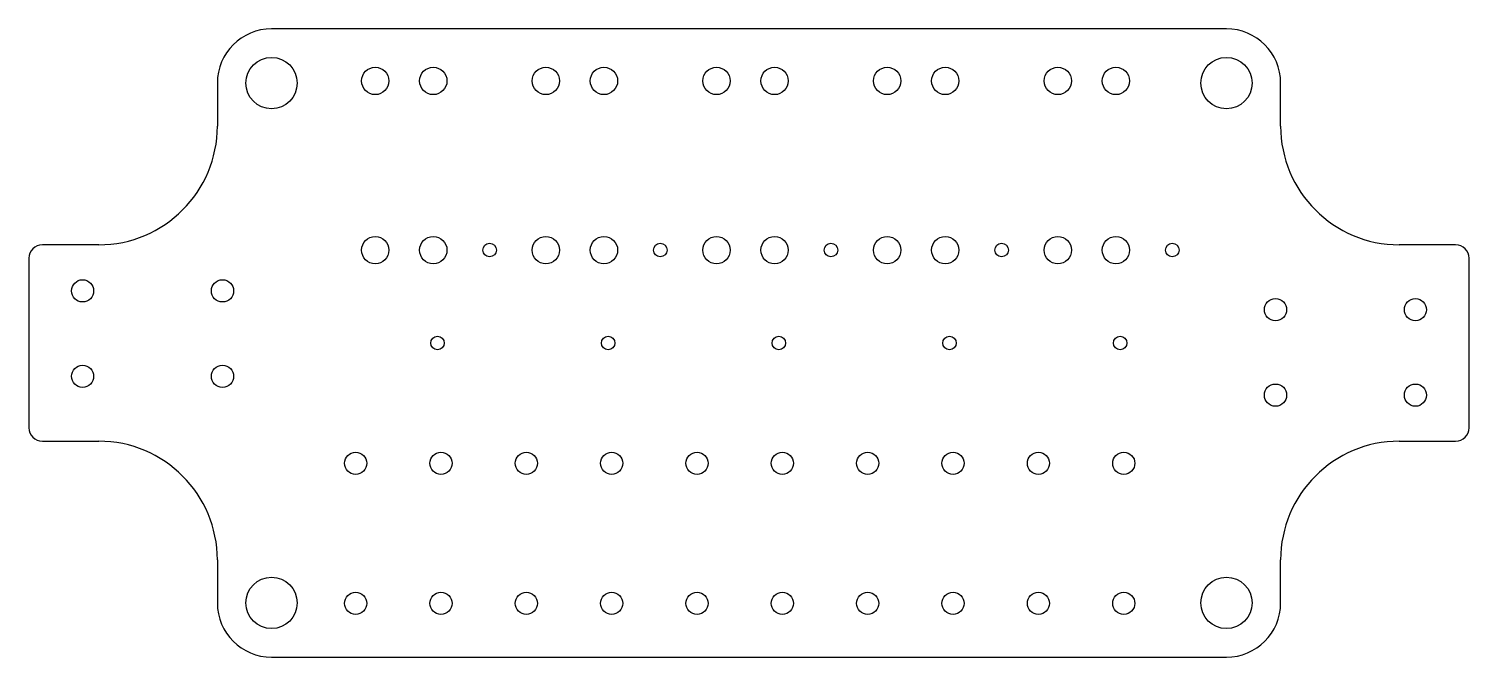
# Model space of a CAD drawing. Header units: inches. Extents: x -1.66 to 1.66, y -0.72 to 0.72.
import ezdxf

# ---------------------------------------------------------------- set-up
doc = ezdxf.new("R2010")
doc.units = ezdxf.units.IN
doc.header["$MEASUREMENT"] = 0

msp = doc.modelspace()

# ---------------------------------------------------------------- linework, layer by layer
at = {"color": 7, "linetype": 'Continuous', "lineweight": 25}
for p, q in [((1.1014, 0.7239), (-1.1014, 0.7239)), ((-1.2264, 0.5989), (-1.2264, 0.5)), ((1.2264, 0.5), (1.2264, 0.5989)), ((-1.5, 0.2264), (-1.6302, 0.2264)), ((1.6302, 0.2264), (1.5, 0.2264)), ((-1.6614, 0.1951), (-1.6614, -0.1951)), ((1.6614, -0.1951), (1.6614, 0.1951)), ((-1.6302, -0.2264), (-1.5, -0.2264)), ((1.5, -0.2264), (1.6302, -0.2264)), ((-1.2264, -0.5), (-1.2264, -0.5989)), ((1.2264, -0.5989), (1.2264, -0.5)), ((-1.1014, -0.7239), (1.1014, -0.7239))]:
    msp.add_line(p, q, dxfattribs=at)
for centre, radius in [((-1.1014, 0.5989), 0.0591), ((-0.8622, 0.6038), 0.0315), ((-0.7283, 0.6038), 0.0315), ((-0.4685, 0.6038), 0.0315), ((-0.3346, 0.6038), 0.0315), ((-0.0748, 0.6038), 0.0315), ((0.0591, 0.6038), 0.0315), ((0.3189, 0.6038), 0.0315), ((0.4528, 0.6038), 0.0315), ((0.7126, 0.6038), 0.0315), ((0.8465, 0.6038), 0.0315), ((1.1014, 0.5989), 0.0591), ((-0.8622, 0.2141), 0.0315), ((-0.7283, 0.2141), 0.0315), ((-0.4685, 0.2141), 0.0315), ((-0.3346, 0.2141), 0.0315), ((-0.0748, 0.2141), 0.0315), ((0.0591, 0.2141), 0.0315), ((0.3189, 0.2141), 0.0315), ((0.4528, 0.2141), 0.0315), ((0.7126, 0.2141), 0.0315), ((0.8465, 0.2141), 0.0315), ((-0.5984, 0.2141), 0.0156), ((-0.2047, 0.2141), 0.0156), ((0.189, 0.2141), 0.0156), ((0.5827, 0.2141), 0.0156), ((0.9764, 0.2141), 0.0156), ((-1.5374, 0.1201), 0.0256), ((-1.2146, 0.1201), 0.0256), ((1.2146, 0.0768), 0.0256), ((1.5374, 0.0768), 0.0256), ((-0.7185, 0), 0.0156), ((-0.3248, 0), 0.0156), ((0.0689, 0), 0.0156), ((0.4626, 0), 0.0156), ((0.8563, 0), 0.0156), ((-1.5374, -0.0768), 0.0256), ((-1.2146, -0.0768), 0.0256), ((1.2146, -0.1201), 0.0256), ((1.5374, -0.1201), 0.0256), ((-0.9075, -0.2771), 0.0256), ((-0.7106, -0.2771), 0.0256), ((-0.5137, -0.2771), 0.0256), ((-0.3168, -0.2771), 0.0256), ((-0.1199, -0.2771), 0.0256), ((0.077, -0.2771), 0.0256), ((0.2739, -0.2771), 0.0256), ((0.4708, -0.2771), 0.0256), ((0.6677, -0.2771), 0.0256), ((0.8646, -0.2771), 0.0256), ((-1.1014, -0.5989), 0.0591), ((1.1014, -0.5989), 0.0591), ((-0.9075, -0.5999), 0.0256), ((-0.7106, -0.5999), 0.0256), ((-0.5137, -0.5999), 0.0256), ((-0.3168, -0.5999), 0.0256), ((-0.1199, -0.5999), 0.0256), ((0.077, -0.5999), 0.0256), ((0.2739, -0.5999), 0.0256), ((0.4708, -0.5999), 0.0256), ((0.6677, -0.5999), 0.0256), ((0.8646, -0.5999), 0.0256)]:
    msp.add_circle(centre, radius, dxfattribs=at)
for centre, radius, start, end in [((-1.1014, 0.5989), 0.125, 90, 180), ((1.1014, 0.5989), 0.125, 0, 90), ((-1.5, 0.5), 0.2736, 270, 0), ((1.5, 0.5), 0.2736, 180, 270), ((-1.6302, 0.1951), 0.0313, 90, 180), ((1.6302, 0.1951), 0.0313, 0, 90), ((-1.6302, -0.1951), 0.0313, 180, 270), ((1.6302, -0.1951), 0.0313, 270, 0), ((-1.5, -0.5), 0.2736, 0, 90), ((1.5, -0.5), 0.2736, 90, 180), ((-1.1014, -0.5989), 0.125, 180, 270), ((1.1014, -0.5989), 0.125, 270, 0)]:
    msp.add_arc(centre, radius, start, end, dxfattribs=at)

doc.saveas('drawing.dxf')
